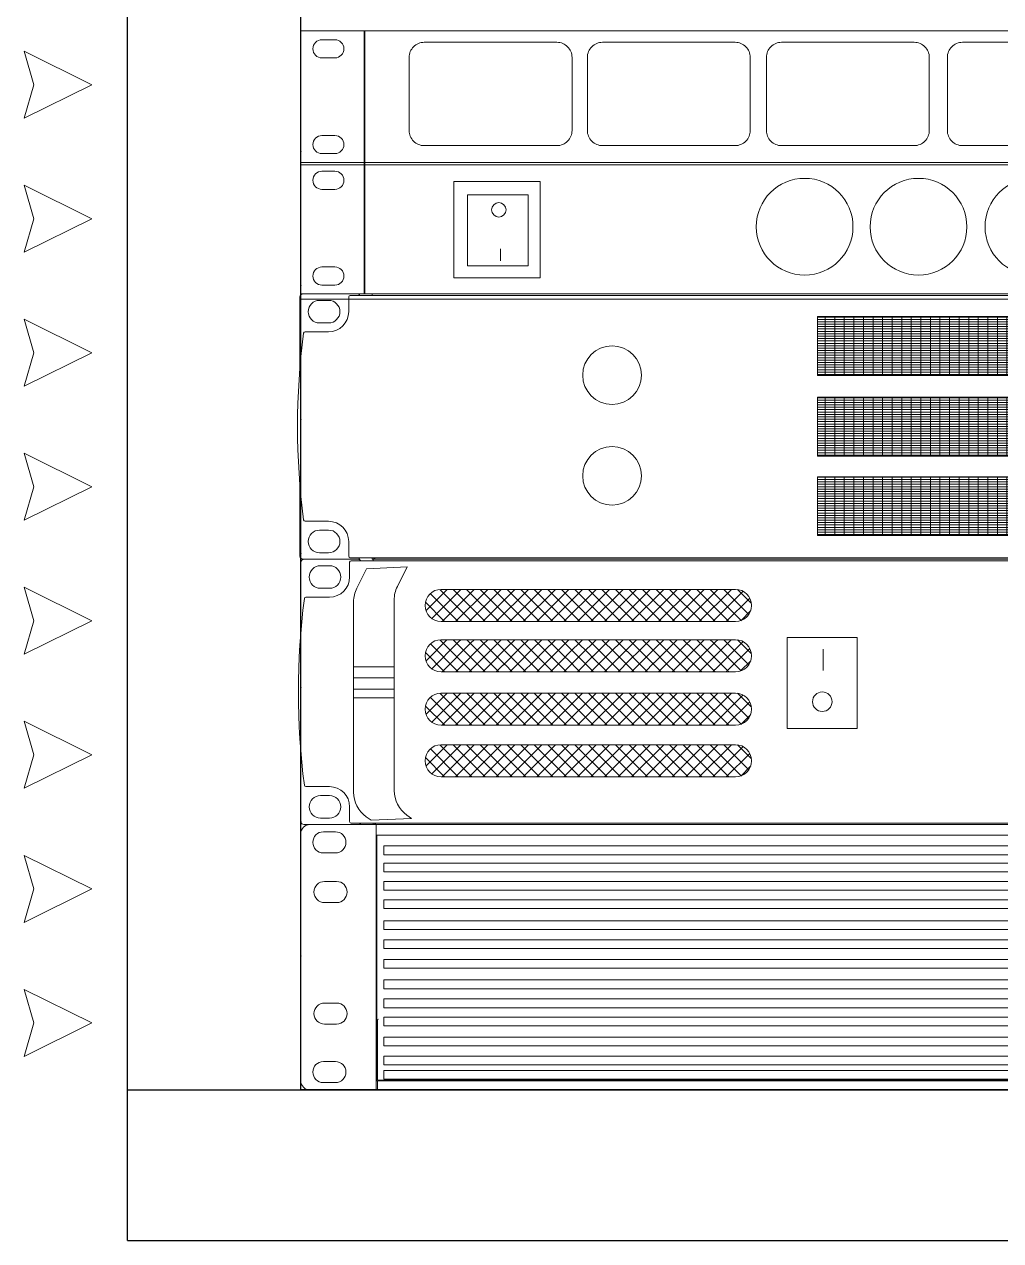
# Model space of a CAD drawing. Header units: millimetres. Extents: x -12727 to 3737, y -1743 to 2772.
# Drawn here: x 259.1 to 583, y 6.6 to 410 of the extents above; entities that cross this region are included whole.
import ezdxf
from ezdxf.enums import TextEntityAlignment as Align

# ---------------------------------------------------------------- set-up
doc = ezdxf.new("R2010")
doc.units = ezdxf.units.MM
doc.layers.get('0').update_dxf_attribs({"lineweight": 5})
doc.layers.add('-0', color=7, linetype='Continuous', lineweight=5)
doc.layers.add('Racks and units', color=7, linetype='Continuous', lineweight=5)
doc.styles.add('AMS_text_scale', font='GOST.TTF', dxfattribs={"width": 0.9})

# ---------------------------------------------------------------- blocks, each defined once
blk = doc.blocks.new('arrow_tic')
at = {"lineweight": 9}
for p, q in [((-25.74, 11.11), (-3.35, 0)), ((-22.62, 0), (-25.74, 11.11)), ((-3.35, 0), (-25.74, -11.11)), ((-22.62, 0), (-25.74, -11.11))]:
    blk.add_line(p, q, dxfattribs=at)
blk.add_point((66.02, -22.22))
blk = doc.blocks.new('Rack_wheel')
at = {"layer": 'Racks and units', "lineweight": 30}
for p, q in [((-27, -18), (-32, -13)), ((-27, -76), (-27, -18)), ((-19, -76), (-27, -76)), ((27, -76), (19, -76)), ((27, -18), (32, -13)), ((27, -18), (27, -76))]:
    blk.add_line(p, q, dxfattribs=at)
at = {"layer": 'Racks and units', "lineweight": 9}
blk.add_line((-27, -18), (27, -18), dxfattribs=at)
at = {"layer": 'Racks and units', "lineweight": 30}
for points in [[(-32, 0), (32, 0), (32, -13), (-32, -13)], [(-15, -25), (15, -25), (15, -98), (-15, -98)]]:
    blk.add_lwpolyline(points, close=True, dxfattribs=at)
blk.add_lwpolyline([(-19, -76), (-19, -22), (19, -22), (19, -76)], dxfattribs=at)
at = {"layer": 'Racks and units', "lineweight": 9}
for points in [[(-15, -72), (-19, -72), (-19, -52), (-15, -52)], [(19, -72), (15, -72), (15, -52), (19, -52)]]:
    blk.add_lwpolyline(points, close=True, dxfattribs=at)
blk = doc.blocks.new('*U62')
at = {"layer": 'Racks and units', "lineweight": 30}
for p, q in [((-24.15, 97.89), (-24.15, 1620.29)), ((-24.15, 147.89), (575.85, 147.89)), ((-24.15, 97.89), (575.85, 97.89))]:
    blk.add_line(p, q, dxfattribs=at)
blk.add_lwpolyline([(33.35, 1570.29), (518.35, 1570.29), (518.35, 147.89), (33.35, 147.89)], close=True, dxfattribs=at)
for p in [(-32.67, 481.26), (-32.67, 436.81), (-32.67, 392.36), (-32.67, 347.91), (-32.67, 303.46), (-32.67, 259.01), (-32.67, 214.56), (-32.67, 170.11)]:
    blk.add_blockref('arrow_tic', p)
at = {"layer": 'Racks and units', "xscale": 0.000166666666666669, "yscale": 0.000166666666666669, "zscale": 0.000166666666666669}
for p in [(-24.14, 97.89), (-24.05, 97.89)]:
    blk.add_blockref('Rack_wheel', p, dxfattribs=at)
at = {"layer": 'Racks and units', "style": 'AMS_text_scale'}
for tag, height, p in [('RACK_NAME', 40, (275.85, 1820.1)), ('RACK_DIMS', 30, (275.85, 1744.81)), ('RACK_ROOM', 30, (277.4, 1676.98))]:
    blk.add_attdef(tag, text='', height=height, dxfattribs=at).set_placement(p, align=Align.MIDDLE_CENTER)
blk = doc.blocks.new('FONESTAR FS-1240E')
h = blk.add_hatch()
h.set_pattern_fill('ANSI37', color=253)
h.set_pattern_definition([(45, (-7769.4188, -4717.7914), (-2.245064, 2.245064), []), (135, (-7769.4188, -4717.7914), (-2.245064, -2.245064), [])])
edge = h.paths.add_edge_path()
edge.add_line((46.58, 66.34), (144.22, 66.34))
edge.add_arc((46.58, 71.67), 5.33, 90, 270)
edge.add_line((144.22, 77), (46.58, 77))
edge.add_arc((144.22, 71.67), 5.33, 270, 450)
h = blk.add_hatch()
h.set_pattern_fill('ANSI37', color=253)
h.set_pattern_definition([(45, (-7769.4188, -4734.4776), (-2.245064, 2.245064), []), (135, (-7769.4188, -4734.4776), (-2.245064, -2.245064), [])])
edge = h.paths.add_edge_path()
edge.add_line((46.58, 49.66), (144.22, 49.66))
edge.add_arc((46.58, 54.98), 5.33, 90, 270)
edge.add_line((144.22, 60.31), (46.58, 60.31))
edge.add_arc((144.22, 54.98), 5.33, 270, 450)
h = blk.add_hatch()
h.set_pattern_fill('ANSI37', color=253)
h.set_pattern_definition([(45, (-7769.4188, -4752.189), (-2.245064, 2.245064), []), (135, (-7769.4188, -4752.189), (-2.245064, -2.245064), [])])
edge = h.paths.add_edge_path()
edge.add_line((46.58, 31.94), (144.22, 31.94))
edge.add_arc((46.58, 37.27), 5.33, 90, 270)
edge.add_line((144.22, 42.6), (46.58, 42.6))
edge.add_arc((144.22, 37.27), 5.33, 270, 450)
h = blk.add_hatch()
h.set_pattern_fill('ANSI37', color=253)
h.set_pattern_definition([(45, (-7769.4188, -4769.3103), (-2.245064, 2.245064), []), (135, (-7769.4188, -4769.3103), (-2.245064, -2.245064), [])])
edge = h.paths.add_edge_path()
edge.add_line((46.58, 14.82), (144.22, 14.82))
edge.add_arc((46.58, 20.15), 5.33, 90, 270)
edge.add_line((144.22, 25.48), (46.58, 25.48))
edge.add_arc((144.22, 20.15), 5.33, 270, 450)
at = {"color": 253, "extrusion": (0, 1, -1.83697e-16)}
for p, q in [((0, 62.82), (0, 86)), ((19, 87), (1, 87)), ((9.5, 84.85), (6.5, 84.85)), ((16.18, 81.11), (16.18, 86.01)), ((16.68, 86.51), (464.32, 86.51)), ((24, 86.51), (24, 87)), ((24, 87), (25, 87)), ((25, 86.99), (25, 87)), ((25, 86.99), (456, 86.99)), ((6.5, 77.35), (9.5, 77.35)), ((1.68, 74.41), (9.48, 74.41)), ((0, 0), (0, 23.18)), ((9.48, 11.58), (1.68, 11.58)), ((6.5, 8.65), (9.5, 8.65)), ((16.18, -0.02), (16.18, 4.88)), ((9.5, 1.15), (6.5, 1.15)), ((19, -1), (1, -1)), ((464.32, -0.52), (16.68, -0.52)), ((24, -1), (24, -0.52)), ((24, -1), (25, -1)), ((25, -1), (25, -0.91)), ((25.5, -1), (455.5, -1))]:
    blk.add_line(p, q, dxfattribs=at)
at = {"color": 253}
for p, q in [((21.81, 83.87), (18.55, 77.36)), ((21.81, 83.87), (35.28, 84.43)), ((35.28, 84.43), (32.02, 77.92)), ((17.5, 72.88), (17.5, 9.75)), ((30.97, 73.44), (30.97, 10.32)), ((173.28, 57.12), (173.28, 50.05)), ((30.97, 51.34), (17.5, 51.34)), ((30.97, 47.64), (17.5, 47.64)), ((30.97, 43.92), (17.5, 43.92)), ((30.97, 41.01), (17.5, 41.01)), ((21.71, 1.6), (23.29, 0.48)), ((23.29, 0.48), (36.76, 1.04)), ((35.18, 2.16), (36.76, 1.04))]:
    blk.add_line(p, q, dxfattribs=at)
for points in [[(144.22, 77), (46.58, 77)], [(46.58, 66.34), (144.22, 66.34)], [(144.22, 60.31), (46.58, 60.31)], [(46.58, 49.66), (144.22, 49.66)], [(144.22, 42.6), (46.58, 42.6)], [(46.58, 31.94), (144.22, 31.94)], [(144.22, 25.48), (46.58, 25.48)], [(46.58, 14.82), (144.22, 14.82)]]:
    blk.add_lwpolyline(points, dxfattribs=at)
blk.add_lwpolyline([(161.37, 61.05), (184.61, 61.05), (184.61, 30.86), (161.37, 30.86)], close=True, dxfattribs=at)
blk.add_circle((173.02, 39.75), 3.23, dxfattribs=at)
for centre, radius, start, end in [((1, 86), 1, 90, 180), ((6.5, 81.1), 3.75, 90, 270), ((9.5, 81.1), 3.75, 270, 90), ((16.68, 86.01), 0.5, 90, 180), ((19, 86), 1, 30.9193, 90), ((9.48, 81.11), 6.7, 270, 360), ((27.5, 72.88), 10, 153.419, 180), ((40.97, 73.44), 10, 153.419, 180), ((46.58, 71.67), 5.33, 90, 270), ((144.22, 71.67), 5.33, 270, 90), ((240.5, 43), 241.32, 172.6242, 187.3758), ((1.68, 73.91), 0.5, 90, 172.6242), ((46.58, 54.98), 5.33, 90, 270), ((144.22, 54.98), 5.33, 270, 90), ((46.58, 37.27), 5.33, 90, 270), ((144.22, 37.27), 5.33, 270, 90), ((46.58, 20.15), 5.33, 90, 270), ((144.22, 20.15), 5.33, 270, 90), ((1.68, 12.08), 0.5, 187.3758, 270), ((6.5, 4.9), 3.75, 90, 270), ((9.48, 4.88), 6.7, 0, 90), ((9.5, 4.9), 3.75, 270, 90), ((27.5, 9.75), 10, 180, 234.6647), ((40.97, 10.32), 10, 180, 234.6647), ((1, 0), 1, 180, 270), ((16.68, -0.02), 0.5, 180, 270), ((19, 0), 1, 270, 328.8975), ((25.5, 0.5), 1.5, 222.6653, 270)]:
    blk.add_arc(centre, radius, start, end, dxfattribs=at)
blk = doc.blocks.new('FONESTAR FS-2503E')
at = {"layer": '-0', "lineweight": 5}
h = blk.add_hatch(dxfattribs=at)
h.set_pattern_fill('GRATE', color=0)
h.set_pattern_definition([(0, (-8387.4231, -3805.0332), (0, 0.79375), []), (90, (-8387.423, -3805.0332), (-3.175, 2e-16), [])])
h.paths.add_polyline_path([(171.43, 60.64), (171.43, 80.17), (323.39, 80.17), (323.39, 60.64)])
h = blk.add_hatch(dxfattribs=at)
h.set_pattern_fill('GRATE', color=0)
h.set_pattern_definition([(0, (-8387.4231, -3831.78196), (0, 0.79375), []), (90, (-8387.423, -3831.782), (-3.175, 2e-16), [])])
h.paths.add_polyline_path([(323.39, 53.42), (323.39, 33.89), (171.43, 33.89), (171.43, 53.42)])
h = blk.add_hatch(dxfattribs=at)
h.set_pattern_fill('GRATE', color=0)
h.set_pattern_definition([(0, (-8387.4231, -3858.1254), (0, 0.79375), []), (90, (-8387.423, -3858.1254), (-3.175, 2e-16), [])])
h.paths.add_polyline_path([(323.39, 7.55), (171.43, 7.55), (171.43, 27.08), (323.39, 27.08)])
at = {"layer": '-0', "color": 0, "lineweight": 5, "extrusion": (0, 1, -1.83697e-16)}
for p, q in [((-0.29, 63.52), (-0.29, 86.71)), ((18.71, 87.71), (0.71, 87.71)), ((9.21, 85.56), (6.21, 85.56)), ((15.89, 81.82), (15.89, 86.72)), ((16.39, 87.22), (464.02, 87.22)), ((23.71, 87.22), (23.71, 87.71)), ((23.71, 87.71), (24.71, 87.71)), ((24.71, 87.7), (24.71, 87.71)), ((24.71, 87.7), (455.71, 87.7)), ((6.21, 78.06), (9.21, 78.06)), ((1.38, 75.12), (9.19, 75.12)), ((-0.29, 0.71), (-0.29, 23.89)), ((9.19, 12.29), (1.38, 12.29)), ((6.21, 9.36), (9.21, 9.36)), ((15.89, 0.69), (15.89, 5.59)), ((9.21, 1.86), (6.21, 1.86)), ((464.02, 0.19), (16.39, 0.19)), ((23.71, -0.29), (23.71, 0.19)), ((18.71, -0.29), (0.71, -0.29)), ((23.71, -0.29), (24.71, -0.29)), ((24.71, -0.29), (24.71, -0.21)), ((25.21, -0.29), (455.21, -0.29))]:
    blk.add_line(p, q, dxfattribs=at)
at = {"layer": '-0', "color": 0, "lineweight": 5}
for points in [[(171.43, 80.17), (323.39, 80.17), (323.39, 60.64), (171.43, 60.64)], [(171.43, 53.42), (323.39, 53.42), (323.39, 33.89), (171.43, 33.89)], [(171.43, 27.08), (323.39, 27.08), (323.39, 7.55), (171.43, 7.55)]]:
    blk.add_lwpolyline(points, close=True, dxfattribs=at)
for centre in [(103.26, 60.75), (103.26, 27.37)]:
    blk.add_circle(centre, 9.75, dxfattribs=at)
for centre, radius, start, end in [((0.71, 86.71), 1, 90, 180), ((6.21, 81.81), 3.75, 90, 270), ((9.21, 81.81), 3.75, 270, 90), ((16.39, 86.72), 0.5, 90, 180), ((18.71, 86.71), 1, 30.9193, 90), ((9.19, 81.82), 6.7, 270, 360), ((240.21, 43.71), 241.32, 172.6242, 187.3758), ((1.38, 74.62), 0.5, 90, 172.6242), ((1.38, 12.79), 0.5, 187.3758, 270), ((9.19, 5.59), 6.7, 0, 90), ((6.21, 5.61), 3.75, 90, 270), ((9.21, 5.61), 3.75, 270, 90), ((0.71, 0.71), 1, 180, 270), ((16.39, 0.69), 0.5, 180, 270), ((18.71, 0.71), 1, 270, 328.8975), ((25.21, 1.21), 1.5, 222.6653, 270)]:
    blk.add_arc(centre, radius, start, end, dxfattribs=at)
blk = doc.blocks.new('Бесперебойник APC')
at = {"color": 253, "linetype": 'Continuous', "lineweight": 15}
for p, q in [((-250, 850), (-250, 30)), ((2.5, 845), (2.5, 356.1)), ((4337.5, 845), (2.5, 845)), ((2.5, 296.2), (2.5, 356.1)), ((2.5, 296.2), (2.5, 296)), ((2.5, 236.1), (2.5, 296)), ((2.5, 236.1), (2.5, 30)), ((4560, 0), (-220, 0)), ((1637.5, 30), (2.5, 30)), ((4335, 30), (5, 30)), ((2702.5, 30), (1637.5, 30))]:
    blk.add_line(p, q, dxfattribs=at)
at = {"color": 253}
for p, q in [((0, 880), (-220, 880)), ((-175, 856), (-135, 856)), ((4340, 880), (-10, 880)), ((0, 880), (0, 0)), ((-175, 786), (-135, 786)), ((-131.3, 691.2), (-171.3, 691.2)), ((-131.3, 621.2), (-171.3, 621.2)), ((-131.3, 288.1), (-171.3, 288.1)), ((-131.3, 218.1), (-171.3, 218.1)), ((5, 35.5), (5, 231.1)), ((-175, 94), (-135, 94)), ((-175, 24), (-135, 24)), ((5, 30), (5, 0)), ((4332, 32.5), (8, 32.5))]:
    blk.add_line(p, q, dxfattribs=at)
at = {"color": 253, "linetype": 'Continuous', "lineweight": 20, "ltscale": 100}
for points in [[(25.9, 808.9), (3010.6, 808.9), (3010.6, 779.8), (25.9, 779.8)], [(25.9, 751.8), (3010.6, 751.8), (3010.6, 722.7), (25.9, 722.7)], [(25.9, 691.1), (3010.6, 691.1), (3010.6, 661.9), (25.9, 661.9)], [(25.9, 630.4), (3010.6, 630.4), (3010.6, 601.2), (25.9, 601.2)], [(25.9, 560.7), (3010.6, 560.7), (3010.6, 531.6), (25.9, 531.6)], [(25.9, 497.5), (3010.6, 497.5), (3010.6, 468.4), (25.9, 468.4)], [(25.9, 432.8), (3010.6, 432.8), (3010.6, 403.6), (25.9, 403.6)], [(25.9, 364.7), (3010.6, 364.7), (3010.6, 335.6), (25.9, 335.6)], [(25.9, 301.6), (3010.6, 301.6), (3010.6, 272.4), (25.9, 272.4)], [(25.9, 241.6), (3010.6, 241.6), (3010.6, 212.5), (25.9, 212.5)], [(25.9, 175.2), (3010.6, 175.2), (3010.6, 146.1), (25.9, 146.1)], [(25.9, 112), (3010.6, 112), (3010.6, 82.9), (25.9, 82.9)], [(25.9, 64.7), (3010.6, 64.7), (3010.6, 35.5), (25.9, 35.5)]]:
    blk.add_lwpolyline(points, close=True, dxfattribs=at)
at = {"color": 253}
for centre, radius, start, end in [((-220, 850), 30, 90, 180), ((-175, 821), 35, 90, 270), ((-135, 821), 35, 270, 90), ((-171.3, 656.2), 35, 90, 270), ((-131.3, 656.2), 35, 270, 90), ((-171.3, 253.1), 35, 90, 270), ((-131.3, 253.1), 35, 270, 90), ((8, 231.1), 3, 90, 180), ((-175, 59), 35, 90, 270), ((-135, 59), 35, 270, 90), ((8, 35.5), 3, 180, 270)]:
    blk.add_arc(centre, radius, start, end, dxfattribs=at)
at = {"color": 253, "linetype": 'Continuous', "lineweight": 15}
blk.add_arc((-220, 30), 30, 180, 270, dxfattribs=at)
blk = doc.blocks.new('ЦМО ГКО-О-2')
at = {"layer": '-0', "color": 253, "lineweight": 15}
for p, q in [((0, 43.61), (482.5, 43.61)), ((0, 0), (0, 43.61)), ((7, 40.68), (11.3, 40.68)), ((21, 43.61), (21, 0)), ((21.2, 43.61), (21.2, 0)), ((7, 34.68), (11.3, 34.68)), ((7, 8.93), (11.3, 8.93)), ((482.5, 0), (0, 0)), ((7, 2.93), (11.3, 2.93))]:
    blk.add_line(p, q, dxfattribs=at)
for centre, radius, start, end in [((7, 37.68), 3.01, 90, 270), ((11.3, 37.68), 3, 270, 90), ((7, 5.93), 3, 90, 270), ((11.3, 5.93), 3, 270, 90)]:
    blk.add_arc(centre, radius, start, end, dxfattribs=at)
at = {"color": 253}
for points in [[(40.93, 39.84), (84.98, 39.84, -0.414214), (89.98, 34.84), (89.98, 10.57, -0.414214), (84.98, 5.57), (40.93, 5.57, -0.414214), (35.93, 10.57), (35.93, 34.84, -0.414214)], [(100.07, 39.84), (144.12, 39.84, -0.414214), (149.12, 34.84), (149.12, 10.57, -0.414214), (144.12, 5.57), (100.07, 5.57, -0.414214), (95.07, 10.57), (95.07, 34.84, -0.414214)], [(159.48, 39.84), (203.53, 39.84, -0.414214), (208.53, 34.84), (208.53, 10.57, -0.414214), (203.53, 5.57), (159.48, 5.57, -0.414214), (154.48, 10.57), (154.48, 34.84, -0.414214)], [(219.52, 39.84), (263.57, 39.84, -0.414214), (268.57, 34.84), (268.57, 10.57, -0.414214), (263.57, 5.57), (219.52, 5.57, -0.414214), (214.52, 10.57), (214.52, 34.84, -0.414214)]]:
    blk.add_lwpolyline(points, format="xyb", close=True, dxfattribs=at)
blk = doc.blocks.new('FONESTAR FRP-8')
at = {"layer": '-0', "color": 253, "lineweight": 15}
for p, q in [((0, 43.61), (482.5, 43.61)), ((0, 0), (0, 43.61)), ((7, 40.68), (11.3, 40.68)), ((21, 43.61), (21, 0)), ((21.2, 43.61), (21.2, 0)), ((7, 34.68), (11.3, 34.68)), ((7, 8.93), (11.3, 8.93)), ((482.5, 0), (0, 0)), ((7, 2.93), (11.3, 2.93))]:
    blk.add_line(p, q, dxfattribs=at)
for centre, radius, start, end in [((7, 37.68), 3.01, 90, 270), ((11.3, 37.68), 3, 270, 90), ((7, 5.93), 3, 90, 270), ((11.3, 5.93), 3, 270, 90)]:
    blk.add_arc(centre, radius, start, end, dxfattribs=at)
at = {"color": 253}
blk.add_line((66.25, 10.99), (66.25, 14.91), dxfattribs=at)
for points in [[(50.71, 37.27), (79.39, 37.27), (79.39, 5.34), (50.71, 5.34)], [(55.28, 32.81), (75.44, 32.81), (75.44, 9.31), (55.28, 9.31)]]:
    blk.add_lwpolyline(points, close=True, dxfattribs=at)
for centre, radius in [((167.16, 22.28), 16.05), ((204.95, 22.28), 16.05), ((243.08, 22.28), 16.05), ((65.69, 27.89), 2.39)]:
    blk.add_circle(centre, radius, dxfattribs=at)

msp = doc.modelspace()

# ---------------------------------------------------------------- linework, layer by layer
at = {"layer": 'Racks and units', "color": 253}
msp.add_lwpolyline([(350.83, 363.37), (835.83, 363.37), (835.83, 318.92), (350.83, 318.92)], close=True, dxfattribs=at)

# ---------------------------------------------------------------- block references
at = {"color": 253}
for name, p in [('*U62', (317.48, -91.27)), ('ЦМО ГКО-О-2', (350.83, 364.22)), ('FONESTAR FRP-8', (350.83, 320.61)), ('FONESTAR FS-2503E', (350.83, 232.91)), ('FONESTAR FS-1240E', (350.83, 145.61))]:
    msp.add_blockref(name, p, dxfattribs=at)
at = {"color": 253, "linetype": 'Continuous', "ltscale": 100, "xscale": 0.1, "yscale": 0.1, "zscale": 0.1}
msp.add_blockref('Бесперебойник APC', (375.81, 56.61), dxfattribs=at)

doc.saveas('drawing.dxf')
